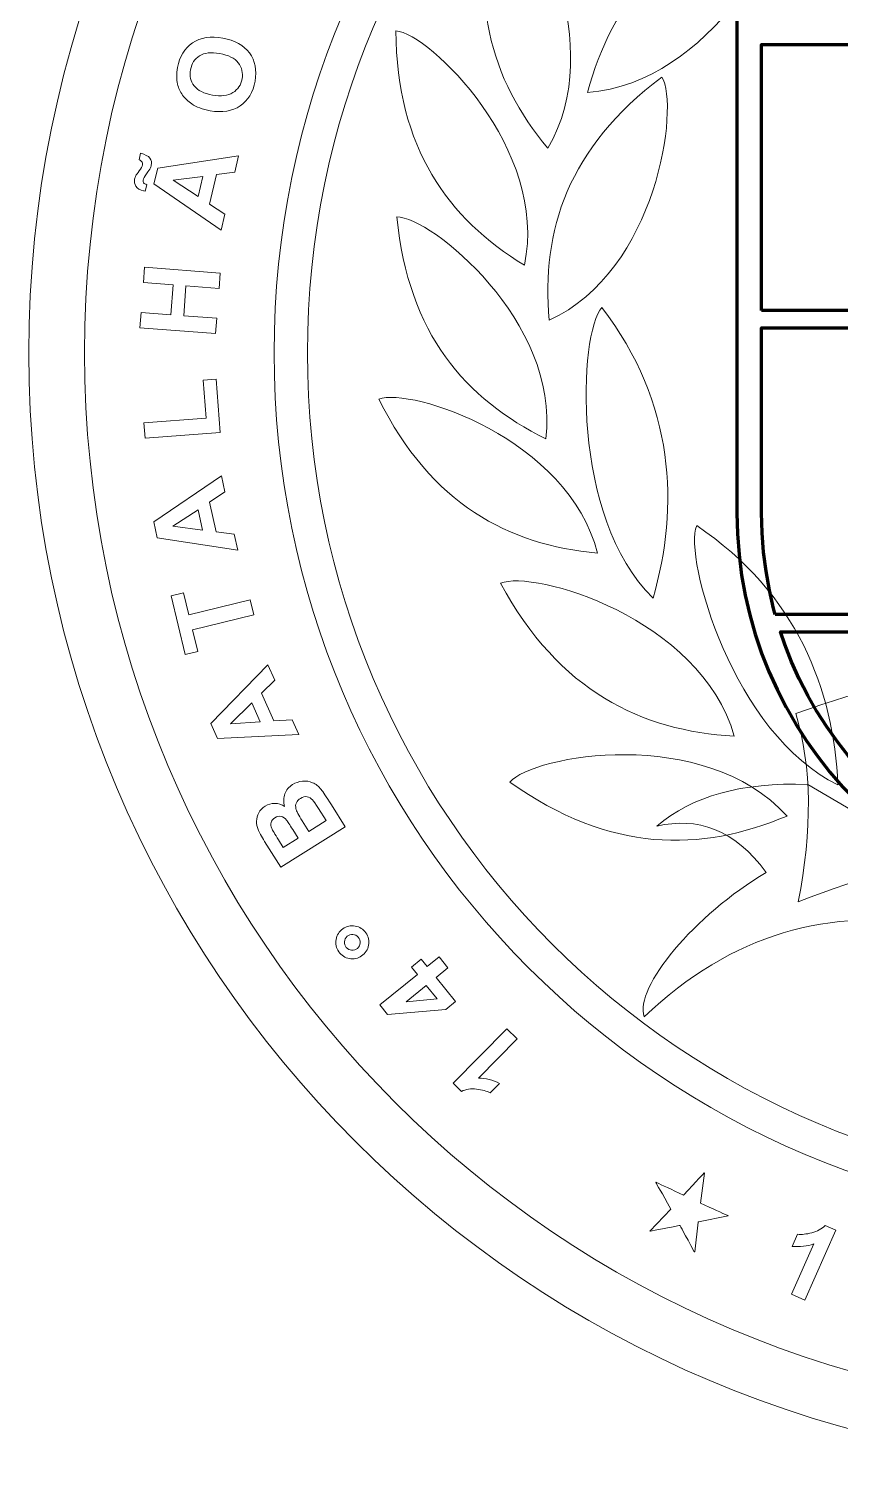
# Model space of a CAD drawing. Header units: millimetres. Extents: x -22.2 to 22.2, y -22.2 to 22.2.
# Drawn here: x -22.25 to -6.06, y -22.25 to 6.47 of the extents above; entities that cross this region are included whole.
import ezdxf

# ---------------------------------------------------------------- set-up
doc = ezdxf.new("R2010")
doc.units = ezdxf.units.MM
doc.header["$MEASUREMENT"] = 0
doc.layers.add('Camada 1', color=7, linetype='Continuous')

msp = doc.modelspace()

# ---------------------------------------------------------------- linework, layer by layer
at = {"layer": 'Camada 1', "lineweight": 9}
for points, knots in [([(0, 22.25), (12.2883, 22.25), (22.25, 12.2883), (22.25, 0), (22.25, 0), (22.25, -12.2883), (12.2883, -22.25), (0, -22.25), (0, -22.25), (-12.2883, -22.25), (-22.25, -12.2883), (-22.25, 0), (-22.25, 0), (-22.25, 12.2883), (-12.2883, 22.25), (0, 22.25)], [0, 0, 0, 0, 0.2, 0.2, 0.2, 0.2, 0.4, 0.4, 0.4, 0.4, 0.6, 0.6, 0.6, 0.6, 1, 1, 1, 1]), ([(0, 22.25), (12.2883, 22.25), (22.25, 12.2883), (22.25, 0), (22.25, 0), (22.25, -12.2883), (12.2883, -22.25), (0, -22.25), (0, -22.25), (-12.2883, -22.25), (-22.25, -12.2883), (-22.25, 0), (-22.25, 0), (-22.25, 12.2883), (-12.2883, 22.25), (0, 22.25)], [0, 0, 0, 0, 0.2, 0.2, 0.2, 0.2, 0.4, 0.4, 0.4, 0.4, 0.6, 0.6, 0.6, 0.6, 1, 1, 1, 1]), ([(0, 21.1375), (11.6739, 21.1375), (21.1375, 11.6739), (21.1375, 0), (21.1375, 0), (21.1375, -11.6739), (11.6739, -21.1375), (0, -21.1375), (0, -21.1375), (-11.6739, -21.1375), (-21.1375, -11.6739), (-21.1375, 0), (-21.1375, 0), (-21.1375, 11.6739), (-11.6739, 21.1375), (0, 21.1375)], [0, 0, 0, 0, 0.2, 0.2, 0.2, 0.2, 0.4, 0.4, 0.4, 0.4, 0.6, 0.6, 0.6, 0.6, 1, 1, 1, 1]), ([(0, 21.1375), (11.6739, 21.1375), (21.1375, 11.6739), (21.1375, 0), (21.1375, 0), (21.1375, -11.6739), (11.6739, -21.1375), (0, -21.1375), (0, -21.1375), (-11.6739, -21.1375), (-21.1375, -11.6739), (-21.1375, 0), (-21.1375, 0), (-21.1375, 11.6739), (-11.6739, 21.1375), (0, 21.1375)], [0, 0, 0, 0, 0.2, 0.2, 0.2, 0.2, 0.4, 0.4, 0.4, 0.4, 0.6, 0.6, 0.6, 0.6, 1, 1, 1, 1]), ([(0, 17.355), (9.5849, 17.355), (17.355, 9.5849), (17.355, 0), (17.355, 0), (17.355, -9.5849), (9.5849, -17.355), (0, -17.355), (0, -17.355), (-9.5849, -17.355), (-17.355, -9.5849), (-17.355, 0), (-17.355, 0), (-17.355, 9.5849), (-9.5849, 17.355), (0, 17.355)], [0, 0, 0, 0, 0.2, 0.2, 0.2, 0.2, 0.4, 0.4, 0.4, 0.4, 0.6, 0.6, 0.6, 0.6, 1, 1, 1, 1]), ([(0, 16.6875), (9.2162, 16.6875), (16.6875, 9.2162), (16.6875, 0), (16.6875, 0), (16.6875, -9.2162), (9.2162, -16.6875), (0, -16.6875), (0, -16.6875), (-9.2162, -16.6875), (-16.6875, -9.2162), (-16.6875, 0), (-16.6875, 0), (-16.6875, 9.2162), (-9.2162, 16.6875), (0, 16.6875)], [0, 0, 0, 0, 0.2, 0.2, 0.2, 0.2, 0.4, 0.4, 0.4, 0.4, 0.6, 0.6, 0.6, 0.6, 1, 1, 1, 1]), ([(-12.8081, 9.3395), (-13.5511, 7.115), (-13.0348, 5.4591), (-11.8933, 4.0853), (-11.8933, 4.0853), (-10.6849, 6.1144), (-12.1906, 9.0712), (-12.8081, 9.3395)], [0, 0, 0, 0, 0.3333333, 0.3333333, 0.3333333, 0.3333333, 1, 1, 1, 1]), ([(-7.1666, 9.1346), (-9.5112, 8.4314), (-10.6137, 6.9956), (-11.0997, 5.1957), (-11.0997, 5.1957), (-8.642, 5.3844), (-7.0243, 8.4465), (-7.1666, 9.1346)], [0, 0, 0, 0, 0.3333333, 0.3333333, 0.3333333, 0.3333333, 1, 1, 1, 1]), ([(-18.6283, 4.8326), (-18.7804, 4.8596), (-18.9041, 4.9053), (-18.9996, 4.9692), (-18.9996, 4.9692), (-19.0696, 5.0164), (-19.1297, 5.0752), (-19.1797, 5.1446), (-19.1797, 5.1446), (-19.2297, 5.2141), (-19.2631, 5.2863), (-19.2802, 5.3614), (-19.2802, 5.3614), (-19.3029, 5.4615), (-19.3036, 5.5723), (-19.282, 5.6939), (-19.282, 5.6939), (-19.2428, 5.9141), (-19.1431, 6.0776), (-18.983, 6.1856), (-18.983, 6.1856), (-18.8226, 6.2933), (-18.621, 6.3255), (-18.3775, 6.2821), (-18.3775, 6.2821), (-18.1361, 6.2392), (-17.9589, 6.1399), (-17.846, 5.9847), (-17.846, 5.9847), (-17.7328, 5.8295), (-17.6959, 5.642), (-17.7349, 5.4229), (-17.7349, 5.4229), (-17.7744, 5.2009), (-17.8736, 5.0362), (-18.0327, 4.9294), (-18.0327, 4.9294), (-18.1915, 4.8226), (-18.39, 4.7902), (-18.6283, 4.8326)], [0, 0, 0, 0, 0.0909091, 0.0909091, 0.0909091, 0.0909091, 0.1818182, 0.1818182, 0.1818182, 0.1818182, 0.2727273, 0.2727273, 0.2727273, 0.2727273, 0.3636364, 0.3636364, 0.3636364, 0.3636364, 0.4545455, 0.4545455, 0.4545455, 0.4545455, 0.5454545, 0.5454545, 0.5454545, 0.5454545, 0.6363636, 0.6363636, 0.6363636, 0.6363636, 0.7272727, 0.7272727, 0.7272727, 0.7272727, 0.8181818, 0.8181818, 0.8181818, 0.8181818, 1, 1, 1, 1]), ([(-14.9244, 6.4277), (-14.9082, 4.0825), (-13.8843, 2.6824), (-12.3599, 1.7516), (-12.3599, 1.7516), (-11.8725, 4.0624), (-14.2533, 6.3735), (-14.9244, 6.4277)], [0, 0, 0, 0, 0.3333333, 0.3333333, 0.3333333, 0.3333333, 1, 1, 1, 1]), ([(-18.5831, 5.1449), (-18.4139, 5.1148), (-18.2788, 5.1312), (-18.1774, 5.1937), (-18.1774, 5.1937), (-18.0763, 5.2564), (-18.0149, 5.348), (-17.9935, 5.4682), (-17.9935, 5.4682), (-17.972, 5.5887), (-17.9979, 5.695), (-18.0706, 5.7879), (-18.0706, 5.7879), (-18.1437, 5.8805), (-18.2667, 5.9421), (-18.4401, 5.9729), (-18.4401, 5.9729), (-18.6113, 6.0034), (-18.7457, 5.9886), (-18.8432, 5.9283), (-18.8432, 5.9283), (-18.9409, 5.8683), (-19.0007, 5.776), (-19.0229, 5.6514), (-19.0229, 5.6514), (-19.045, 5.527), (-19.0202, 5.419), (-18.9487, 5.3278), (-18.9487, 5.3278), (-18.8767, 5.2365), (-18.7551, 5.1755), (-18.5831, 5.1449)], [0, 0, 0, 0, 0.1111111, 0.1111111, 0.1111111, 0.1111111, 0.2222222, 0.2222222, 0.2222222, 0.2222222, 0.3333333, 0.3333333, 0.3333333, 0.3333333, 0.4444444, 0.4444444, 0.4444444, 0.4444444, 0.5555556, 0.5555556, 0.5555556, 0.5555556, 0.6666667, 0.6666667, 0.6666667, 0.6666667, 0.7777778, 0.7777778, 0.7777778, 0.7777778, 1, 1, 1, 1]), ([(-9.6166, 5.5043), (-11.5, 4.0966), (-12.0211, 2.4375), (-11.8659, 0.6535), (-11.8659, 0.6535), (-9.7109, 1.6343), (-9.2613, 4.9304), (-9.6166, 5.5043)], [0, 0, 0, 0, 0.3333333, 0.3333333, 0.3333333, 0.3333333, 1, 1, 1, 1]), ([(-19.8948, 3.3573), (-19.8948, 3.3573), (-19.9254, 3.2275), (-19.9254, 3.2275), (-19.9254, 3.2275), (-19.941, 3.2304), (-19.953, 3.233), (-19.9617, 3.235), (-19.9617, 3.235), (-20.0321, 3.2516), (-20.0823, 3.2815), (-20.1119, 3.3247), (-20.1119, 3.3247), (-20.1421, 3.3677), (-20.1505, 3.4164), (-20.1379, 3.47), (-20.1379, 3.47), (-20.1324, 3.4937), (-20.1248, 3.5147), (-20.1149, 3.5338), (-20.1149, 3.5338), (-20.105, 3.5528), (-20.0819, 3.5862), (-20.0457, 3.6339), (-20.0457, 3.6339), (-20.0094, 3.6818), (-19.9876, 3.7206), (-19.9804, 3.7511), (-19.9804, 3.7511), (-19.9754, 3.7724), (-19.9781, 3.7919), (-19.9881, 3.8094), (-19.9881, 3.8094), (-19.9983, 3.8275), (-20.0189, 3.8418), (-20.0498, 3.8534), (-20.0498, 3.8534), (-20.0498, 3.8534), (-20.0193, 3.9832), (-20.0193, 3.9832), (-20.0193, 3.9832), (-19.9277, 3.9609), (-19.8665, 3.9287), (-19.8347, 3.8864), (-19.8347, 3.8864), (-19.8031, 3.8439), (-19.7935, 3.7966), (-19.8058, 3.7444), (-19.8058, 3.7444), (-19.8112, 3.7215), (-19.8189, 3.6997), (-19.8289, 3.6789), (-19.8289, 3.6789), (-19.8367, 3.6644), (-19.8601, 3.6293), (-19.8989, 3.5735), (-19.8989, 3.5735), (-19.9379, 3.5175), (-19.9604, 3.4757), (-19.967, 3.4475), (-19.967, 3.4475), (-19.9721, 3.4259), (-19.9695, 3.4079), (-19.959, 3.3927), (-19.959, 3.3927), (-19.9489, 3.3772), (-19.9272, 3.3657), (-19.8948, 3.3573)], [0, 0, 0, 0, 0.0555556, 0.0555556, 0.0555556, 0.0555556, 0.1111111, 0.1111111, 0.1111111, 0.1111111, 0.1666667, 0.1666667, 0.1666667, 0.1666667, 0.2222222, 0.2222222, 0.2222222, 0.2222222, 0.2777778, 0.2777778, 0.2777778, 0.2777778, 0.3333333, 0.3333333, 0.3333333, 0.3333333, 0.3888889, 0.3888889, 0.3888889, 0.3888889, 0.4444444, 0.4444444, 0.4444444, 0.4444444, 0.5, 0.5, 0.5, 0.5, 0.5555556, 0.5555556, 0.5555556, 0.5555556, 0.6111111, 0.6111111, 0.6111111, 0.6111111, 0.6666667, 0.6666667, 0.6666667, 0.6666667, 0.7222222, 0.7222222, 0.7222222, 0.7222222, 0.7777778, 0.7777778, 0.7777778, 0.7777778, 0.8333333, 0.8333333, 0.8333333, 0.8333333, 0.8888889, 0.8888889, 0.8888889, 0.8888889, 1, 1, 1, 1]), ([(-18.0636, 3.9309), (-18.0636, 3.9309), (-18.1394, 3.6091), (-18.1394, 3.6091), (-18.1394, 3.6091), (-18.1394, 3.6091), (-18.5052, 3.5607), (-18.5052, 3.5607), (-18.5052, 3.5607), (-18.5052, 3.5607), (-18.6445, 2.9691), (-18.6445, 2.9691), (-18.6445, 2.9691), (-18.6445, 2.9691), (-18.3375, 2.7675), (-18.3375, 2.7675), (-18.3375, 2.7675), (-18.3375, 2.7675), (-18.4119, 2.4515), (-18.4119, 2.4515), (-18.4119, 2.4515), (-18.4119, 2.4515), (-19.7523, 3.3716), (-19.7523, 3.3716), (-19.7523, 3.3716), (-19.7523, 3.3716), (-19.678, 3.6872), (-19.678, 3.6872), (-19.678, 3.6872), (-19.678, 3.6872), (-18.0636, 3.9309), (-18.0636, 3.9309)], [0, 0, 0, 0, 0.1111111, 0.1111111, 0.1111111, 0.1111111, 0.2222222, 0.2222222, 0.2222222, 0.2222222, 0.3333333, 0.3333333, 0.3333333, 0.3333333, 0.4444444, 0.4444444, 0.4444444, 0.4444444, 0.5555556, 0.5555556, 0.5555556, 0.5555556, 0.6666667, 0.6666667, 0.6666667, 0.6666667, 0.7777778, 0.7777778, 0.7777778, 0.7777778, 1, 1, 1, 1]), ([(-18.7773, 3.5226), (-18.7773, 3.5226), (-19.3716, 3.4462), (-19.3716, 3.4462), (-19.3716, 3.4462), (-19.3716, 3.4462), (-18.8724, 3.1184), (-18.8724, 3.1184), (-18.8724, 3.1184), (-18.8724, 3.1184), (-18.7773, 3.5226), (-18.7773, 3.5226)], [0, 0, 0, 0, 0.25, 0.25, 0.25, 0.25, 0.5, 0.5, 0.5, 0.5, 1, 1, 1, 1]), ([(-14.9047, 2.7135), (-14.6779, 0.3792), (-13.5324, -0.9232), (-11.9305, -1.7134), (-11.9305, -1.7134), (-11.6526, 0.6319), (-14.2314, 2.7198), (-14.9047, 2.7135)], [0, 0, 0, 0, 0.3333333, 0.3333333, 0.3333333, 0.3333333, 1, 1, 1, 1]), ([(-18.5221, 0.3855), (-18.5221, 0.3855), (-20.0332, 0.5016), (-20.0332, 0.5016), (-20.0332, 0.5016), (-20.0332, 0.5016), (-20.0097, 0.8076), (-20.0097, 0.8076), (-20.0097, 0.8076), (-20.0097, 0.8076), (-19.4145, 0.7619), (-19.4145, 0.7619), (-19.4145, 0.7619), (-19.4145, 0.7619), (-19.3687, 1.357), (-19.3687, 1.357), (-19.3687, 1.357), (-19.3687, 1.357), (-19.964, 1.4028), (-19.964, 1.4028), (-19.964, 1.4028), (-19.964, 1.4028), (-19.9405, 1.7089), (-19.9405, 1.7089), (-19.9405, 1.7089), (-19.9405, 1.7089), (-18.4293, 1.5928), (-18.4293, 1.5928), (-18.4293, 1.5928), (-18.4293, 1.5928), (-18.4528, 1.2867), (-18.4528, 1.2867), (-18.4528, 1.2867), (-18.4528, 1.2867), (-19.1134, 1.3374), (-19.1134, 1.3374), (-19.1134, 1.3374), (-19.1134, 1.3374), (-19.1591, 0.7423), (-19.1591, 0.7423), (-19.1591, 0.7423), (-19.1591, 0.7423), (-18.4986, 0.6915), (-18.4986, 0.6915), (-18.4986, 0.6915), (-18.4986, 0.6915), (-18.5221, 0.3855), (-18.5221, 0.3855)], [0, 0, 0, 0, 0.0769231, 0.0769231, 0.0769231, 0.0769231, 0.1538462, 0.1538462, 0.1538462, 0.1538462, 0.2307692, 0.2307692, 0.2307692, 0.2307692, 0.3076923, 0.3076923, 0.3076923, 0.3076923, 0.3846154, 0.3846154, 0.3846154, 0.3846154, 0.4615385, 0.4615385, 0.4615385, 0.4615385, 0.5384615, 0.5384615, 0.5384615, 0.5384615, 0.6153846, 0.6153846, 0.6153846, 0.6153846, 0.6923077, 0.6923077, 0.6923077, 0.6923077, 0.7692308, 0.7692308, 0.7692308, 0.7692308, 0.8461538, 0.8461538, 0.8461538, 0.8461538, 1, 1, 1, 1]), ([(-10.8155, 0.9097), (-9.3523, -1.0038), (-9.2659, -3.07), (-9.7932, -4.8905), (-9.7932, -4.8905), (-11.4479, -3.2797), (-11.2712, 0.3967), (-10.8155, 0.9097)], [0, 0, 0, 0, 0.3333333, 0.3333333, 0.3333333, 0.3333333, 1, 1, 1, 1]), ([(-18.43, -1.5843), (-18.43, -1.5843), (-19.9285, -1.6994), (-19.9285, -1.6994), (-19.9285, -1.6994), (-19.9285, -1.6994), (-19.952, -1.3934), (-19.952, -1.3934), (-19.952, -1.3934), (-19.952, -1.3934), (-18.7088, -1.2979), (-18.7088, -1.2979), (-18.7088, -1.2979), (-18.7088, -1.2979), (-18.767, -0.5402), (-18.767, -0.5402), (-18.767, -0.5402), (-18.767, -0.5402), (-18.5117, -0.5206), (-18.5117, -0.5206), (-18.5117, -0.5206), (-18.5117, -0.5206), (-18.43, -1.5843), (-18.43, -1.5843)], [0, 0, 0, 0, 0.1428571, 0.1428571, 0.1428571, 0.1428571, 0.2857143, 0.2857143, 0.2857143, 0.2857143, 0.4285714, 0.4285714, 0.4285714, 0.4285714, 0.5714286, 0.5714286, 0.5714286, 0.5714286, 0.7142857, 0.7142857, 0.7142857, 0.7142857, 1, 1, 1, 1]), ([(-15.2627, -0.9233), (-14.2164, -3.0223), (-12.681, -3.8291), (-10.9025, -3.9944), (-10.9025, -3.9944), (-11.4813, -1.7048), (-14.6362, -0.6768), (-15.2627, -0.9233)], [0, 0, 0, 0, 0.3333333, 0.3333333, 0.3333333, 0.3333333, 1, 1, 1, 1]), ([(-18.4068, -2.4502), (-18.4068, -2.4502), (-18.3356, -2.7731), (-18.3356, -2.7731), (-18.3356, -2.7731), (-18.3356, -2.7731), (-18.6442, -2.9753), (-18.6442, -2.9753), (-18.6442, -2.9753), (-18.6442, -2.9753), (-18.5132, -3.5688), (-18.5132, -3.5688), (-18.5132, -3.5688), (-18.5132, -3.5688), (-18.1492, -3.6173), (-18.1492, -3.6173), (-18.1492, -3.6173), (-18.1492, -3.6173), (-18.0792, -3.9343), (-18.0792, -3.9343), (-18.0792, -3.9343), (-18.0792, -3.9343), (-19.686, -3.6865), (-19.686, -3.6865), (-19.686, -3.6865), (-19.686, -3.6865), (-19.7559, -3.3698), (-19.7559, -3.3698), (-19.7559, -3.3698), (-19.7559, -3.3698), (-18.4068, -2.4502), (-18.4068, -2.4502)], [0, 0, 0, 0, 0.1111111, 0.1111111, 0.1111111, 0.1111111, 0.2222222, 0.2222222, 0.2222222, 0.2222222, 0.3333333, 0.3333333, 0.3333333, 0.3333333, 0.4444444, 0.4444444, 0.4444444, 0.4444444, 0.5555556, 0.5555556, 0.5555556, 0.5555556, 0.6666667, 0.6666667, 0.6666667, 0.6666667, 0.7777778, 0.7777778, 0.7777778, 0.7777778, 1, 1, 1, 1]), ([(-18.8729, -3.1275), (-18.8729, -3.1275), (-19.3753, -3.4541), (-19.3753, -3.4541), (-19.3753, -3.4541), (-19.3753, -3.4541), (-18.7834, -3.5331), (-18.7834, -3.5331), (-18.7834, -3.5331), (-18.7834, -3.5331), (-18.8729, -3.1275), (-18.8729, -3.1275)], [0, 0, 0, 0, 0.25, 0.25, 0.25, 0.25, 0.5, 0.5, 0.5, 0.5, 1, 1, 1, 1]), ([(-8.9212, -3.4453), (-6.9244, -4.7926), (-6.1839, -6.7234), (-6.1033, -8.6171), (-6.1033, -8.6171), (-8.1852, -7.6177), (-9.1896, -4.0768), (-8.9212, -3.4453)], [0, 0, 0, 0, 0.3333333, 0.3333333, 0.3333333, 0.3333333, 1, 1, 1, 1]), ([(-12.8353, -4.5954), (-11.6671, -6.7496), (-10.0347, -7.5369), (-8.1714, -7.6455), (-8.1714, -7.6455), (-8.8584, -5.2753), (-12.1899, -4.3153), (-12.8353, -4.5954)], [0, 0, 0, 0, 0.3333333, 0.3333333, 0.3333333, 0.3333333, 1, 1, 1, 1]), ([(-17.7599, -5.2259), (-17.7599, -5.2259), (-18.9843, -5.5206), (-18.9843, -5.5206), (-18.9843, -5.5206), (-18.9843, -5.5206), (-18.8793, -5.9569), (-18.8793, -5.9569), (-18.8793, -5.9569), (-18.8793, -5.9569), (-19.1284, -6.0168), (-19.1284, -6.0168), (-19.1284, -6.0168), (-19.1284, -6.0168), (-19.4098, -4.8479), (-19.4098, -4.8479), (-19.4098, -4.8479), (-19.4098, -4.8479), (-19.1607, -4.7879), (-19.1607, -4.7879), (-19.1607, -4.7879), (-19.1607, -4.7879), (-19.0561, -5.2222), (-19.0561, -5.2222), (-19.0561, -5.2222), (-19.0561, -5.2222), (-17.8317, -4.9276), (-17.8317, -4.9276), (-17.8317, -4.9276), (-17.8317, -4.9276), (-17.7599, -5.2259), (-17.7599, -5.2259)], [0, 0, 0, 0, 0.1111111, 0.1111111, 0.1111111, 0.1111111, 0.2222222, 0.2222222, 0.2222222, 0.2222222, 0.3333333, 0.3333333, 0.3333333, 0.3333333, 0.4444444, 0.4444444, 0.4444444, 0.4444444, 0.5555556, 0.5555556, 0.5555556, 0.5555556, 0.6666667, 0.6666667, 0.6666667, 0.6666667, 0.7777778, 0.7777778, 0.7777778, 0.7777778, 1, 1, 1, 1]), ([(-6.9449, -7.1911), (-1.5646, -5.3338), (3.0804, -5.237), (8.2255, -7.084), (8.2255, -7.084), (8.0074, -7.6208), (8.1152, -8.6197), (8.5857, -10.3248), (8.5857, -10.3248), (3.3351, -8.8825), (-1.8213, -8.9823), (-6.8953, -10.9504), (-6.8953, -10.9504), (-6.615, -9.5236), (-6.6226, -8.2651), (-6.9449, -7.1911)], [0, 0, 0, 0, 0.2, 0.2, 0.2, 0.2, 0.4, 0.4, 0.4, 0.4, 0.6, 0.6, 0.6, 0.6, 1, 1, 1, 1]), ([(-17.4767, -6.2243), (-17.4767, -6.2243), (-17.343, -6.5266), (-17.343, -6.5266), (-17.343, -6.5266), (-17.343, -6.5266), (-17.6055, -6.7859), (-17.6055, -6.7859), (-17.6055, -6.7859), (-17.6055, -6.7859), (-17.3597, -7.3418), (-17.3597, -7.3418), (-17.3597, -7.3418), (-17.3597, -7.3418), (-16.9932, -7.3173), (-16.9932, -7.3173), (-16.9932, -7.3173), (-16.9932, -7.3173), (-16.8619, -7.6142), (-16.8619, -7.6142), (-16.8619, -7.6142), (-16.8619, -7.6142), (-18.486, -7.6892), (-18.486, -7.6892), (-18.486, -7.6892), (-18.486, -7.6892), (-18.6172, -7.3926), (-18.6172, -7.3926), (-18.6172, -7.3926), (-18.6172, -7.3926), (-17.4767, -6.2243), (-17.4767, -6.2243)], [0, 0, 0, 0, 0.1111111, 0.1111111, 0.1111111, 0.1111111, 0.2222222, 0.2222222, 0.2222222, 0.2222222, 0.3333333, 0.3333333, 0.3333333, 0.3333333, 0.4444444, 0.4444444, 0.4444444, 0.4444444, 0.5555556, 0.5555556, 0.5555556, 0.5555556, 0.6666667, 0.6666667, 0.6666667, 0.6666667, 0.7777778, 0.7777778, 0.7777778, 0.7777778, 1, 1, 1, 1]), ([(-17.7995, -6.9804), (-17.7995, -6.9804), (-18.2274, -7.4), (-18.2274, -7.4), (-18.2274, -7.4), (-18.2274, -7.4), (-17.6315, -7.3602), (-17.6315, -7.3602), (-17.6315, -7.3602), (-17.6315, -7.3602), (-17.7995, -6.9804), (-17.7995, -6.9804)], [0, 0, 0, 0, 0.25, 0.25, 0.25, 0.25, 0.5, 0.5, 0.5, 0.5, 1, 1, 1, 1]), ([(-12.6507, -8.5619), (-10.6512, -9.9787), (-8.8389, -9.964), (-7.1193, -9.2385), (-7.1193, -9.2385), (-8.7824, -7.4155), (-12.1954, -8.0256), (-12.6507, -8.5619)], [0, 0, 0, 0, 0.3333333, 0.3333333, 0.3333333, 0.3333333, 1, 1, 1, 1]), ([(-17.2237, -10.2577), (-17.2237, -10.2577), (-17.5448, -9.7436), (-17.5448, -9.7436), (-17.5448, -9.7436), (-17.6085, -9.6416), (-17.6516, -9.5632), (-17.6744, -9.508), (-17.6744, -9.508), (-17.6971, -9.4524), (-17.7073, -9.3968), (-17.7054, -9.3406), (-17.7054, -9.3406), (-17.7031, -9.2843), (-17.6881, -9.2292), (-17.66, -9.175), (-17.66, -9.175), (-17.6318, -9.1208), (-17.5898, -9.0762), (-17.5344, -9.0416), (-17.5344, -9.0416), (-17.4746, -9.0042), (-17.4091, -8.9859), (-17.339, -8.987), (-17.339, -8.987), (-17.2685, -8.9879), (-17.2036, -9.0085), (-17.144, -9.0481), (-17.144, -9.0481), (-17.1697, -8.9556), (-17.1681, -8.8715), (-17.1395, -8.7949), (-17.1395, -8.7949), (-17.1106, -8.7187), (-17.059, -8.6574), (-16.9845, -8.6108), (-16.9845, -8.6108), (-16.9259, -8.5742), (-16.8607, -8.5521), (-16.7883, -8.5447), (-16.7883, -8.5447), (-16.716, -8.5374), (-16.6485, -8.5469), (-16.5857, -8.5734), (-16.5857, -8.5734), (-16.5235, -8.5998), (-16.4668, -8.6452), (-16.4159, -8.7093), (-16.4159, -8.7093), (-16.3845, -8.7496), (-16.3162, -8.8522), (-16.2117, -9.017), (-16.2117, -9.017), (-16.2117, -9.017), (-15.9383, -9.4547), (-15.9383, -9.4547), (-15.9383, -9.4547), (-15.9383, -9.4547), (-17.2237, -10.2577), (-17.2237, -10.2577)], [0, 0, 0, 0, 0.0625, 0.0625, 0.0625, 0.0625, 0.125, 0.125, 0.125, 0.125, 0.1875, 0.1875, 0.1875, 0.1875, 0.25, 0.25, 0.25, 0.25, 0.3125, 0.3125, 0.3125, 0.3125, 0.375, 0.375, 0.375, 0.375, 0.4375, 0.4375, 0.4375, 0.4375, 0.5, 0.5, 0.5, 0.5, 0.5625, 0.5625, 0.5625, 0.5625, 0.625, 0.625, 0.625, 0.625, 0.6875, 0.6875, 0.6875, 0.6875, 0.75, 0.75, 0.75, 0.75, 0.8125, 0.8125, 0.8125, 0.8125, 0.875, 0.875, 0.875, 0.875, 1, 1, 1, 1]), ([(-4.1964, -10.08), (-4.1964, -10.08), (-4.089, -11.4184), (-4.089, -11.4184), (-4.089, -11.4184), (-6.2782, -11.0504), (-8.2223, -11.5824), (-9.9706, -13.243), (-9.9706, -13.243), (-10.1693, -12.6639), (-8.9706, -11.2112), (-7.5342, -10.3656), (-7.5342, -10.3656), (-8.1748, -9.4879), (-8.9145, -9.2588), (-9.717, -9.4396), (-9.717, -9.4396), (-9.002, -8.8336), (-8.0376, -8.5658), (-6.7052, -8.6066), (-6.7052, -8.6066), (-6.7052, -8.6066), (-4.1964, -10.08), (-4.1964, -10.08)], [0, 0, 0, 0, 0.1428571, 0.1428571, 0.1428571, 0.1428571, 0.2857143, 0.2857143, 0.2857143, 0.2857143, 0.4285714, 0.4285714, 0.4285714, 0.4285714, 0.5714286, 0.5714286, 0.5714286, 0.5714286, 0.7142857, 0.7142857, 0.7142857, 0.7142857, 1, 1, 1, 1]), ([(-16.6627, -9.5454), (-16.6627, -9.5454), (-16.3181, -9.3301), (-16.3181, -9.3301), (-16.3181, -9.3301), (-16.3181, -9.3301), (-16.4684, -9.0895), (-16.4684, -9.0895), (-16.4684, -9.0895), (-16.5266, -8.9962), (-16.5666, -8.9382), (-16.5874, -8.9163), (-16.5874, -8.9163), (-16.6187, -8.8822), (-16.6553, -8.8615), (-16.6977, -8.8542), (-16.6977, -8.8542), (-16.7404, -8.8472), (-16.7842, -8.8575), (-16.83, -8.8861), (-16.83, -8.8861), (-16.869, -8.9104), (-16.8957, -8.9401), (-16.9109, -8.9758), (-16.9109, -8.9758), (-16.9262, -9.0111), (-16.929, -9.0507), (-16.9192, -9.0937), (-16.9192, -9.0937), (-16.9094, -9.1366), (-16.8676, -9.2174), (-16.7938, -9.3356), (-16.7938, -9.3356), (-16.7938, -9.3356), (-16.6627, -9.5454), (-16.6627, -9.5454)], [0, 0, 0, 0, 0.1, 0.1, 0.1, 0.1, 0.2, 0.2, 0.2, 0.2, 0.3, 0.3, 0.3, 0.3, 0.4, 0.4, 0.4, 0.4, 0.5, 0.5, 0.5, 0.5, 0.6, 0.6, 0.6, 0.6, 0.7, 0.7, 0.7, 0.7, 0.8, 0.8, 0.8, 0.8, 1, 1, 1, 1]), ([(-17.1726, -9.8639), (-17.1726, -9.8639), (-16.8764, -9.6788), (-16.8764, -9.6788), (-16.8764, -9.6788), (-16.8764, -9.6788), (-16.9825, -9.5089), (-16.9825, -9.5089), (-16.9825, -9.5089), (-17.0455, -9.408), (-17.0863, -9.3462), (-17.1046, -9.3235), (-17.1046, -9.3235), (-17.1374, -9.2824), (-17.1745, -9.2569), (-17.2158, -9.2474), (-17.2158, -9.2474), (-17.2572, -9.2378), (-17.2982, -9.246), (-17.3395, -9.2718), (-17.3395, -9.2718), (-17.3793, -9.2966), (-17.4044, -9.3278), (-17.4156, -9.3651), (-17.4156, -9.3651), (-17.4267, -9.4024), (-17.4214, -9.4444), (-17.3995, -9.4906), (-17.3995, -9.4906), (-17.3864, -9.5183), (-17.3418, -9.5931), (-17.2657, -9.7149), (-17.2657, -9.7149), (-17.2657, -9.7149), (-17.1726, -9.8639), (-17.1726, -9.8639)], [0, 0, 0, 0, 0.1, 0.1, 0.1, 0.1, 0.2, 0.2, 0.2, 0.2, 0.3, 0.3, 0.3, 0.3, 0.4, 0.4, 0.4, 0.4, 0.5, 0.5, 0.5, 0.5, 0.6, 0.6, 0.6, 0.6, 0.7, 0.7, 0.7, 0.7, 0.8, 0.8, 0.8, 0.8, 1, 1, 1, 1]), ([(-15.581, -12.009), (-15.6506, -12.0682), (-15.7308, -12.0943), (-15.8209, -12.0868), (-15.8209, -12.0868), (-15.9115, -12.0791), (-15.9862, -12.0408), (-16.045, -11.9718), (-16.045, -11.9718), (-16.1037, -11.9027), (-16.1296, -11.8228), (-16.1226, -11.732), (-16.1226, -11.732), (-16.115, -11.6413), (-16.0767, -11.5665), (-16.0077, -11.5077), (-16.0077, -11.5077), (-15.9387, -11.449), (-15.8587, -11.4231), (-15.768, -11.4301), (-15.768, -11.4301), (-15.6772, -11.4377), (-15.6025, -11.476), (-15.5437, -11.5451), (-15.5437, -11.5451), (-15.485, -11.614), (-15.4591, -11.6939), (-15.4661, -11.7847), (-15.4661, -11.7847), (-15.4736, -11.8754), (-15.512, -11.9503), (-15.581, -12.009)], [0, 0, 0, 0, 0.1111111, 0.1111111, 0.1111111, 0.1111111, 0.2222222, 0.2222222, 0.2222222, 0.2222222, 0.3333333, 0.3333333, 0.3333333, 0.3333333, 0.4444444, 0.4444444, 0.4444444, 0.4444444, 0.5555556, 0.5555556, 0.5555556, 0.5555556, 0.6666667, 0.6666667, 0.6666667, 0.6666667, 0.7777778, 0.7777778, 0.7777778, 0.7777778, 1, 1, 1, 1]), ([(-15.6921, -11.8784), (-15.6591, -11.8503), (-15.641, -11.8145), (-15.6372, -11.7709), (-15.6372, -11.7709), (-15.634, -11.7275), (-15.6461, -11.6891), (-15.6742, -11.6562), (-15.6742, -11.6562), (-15.7023, -11.6231), (-15.7383, -11.605), (-15.7817, -11.6012), (-15.7817, -11.6012), (-15.8252, -11.598), (-15.8635, -11.6102), (-15.8965, -11.6383), (-15.8965, -11.6383), (-15.9296, -11.6664), (-15.9478, -11.7023), (-15.9515, -11.7458), (-15.9515, -11.7458), (-15.9547, -11.7893), (-15.9425, -11.8276), (-15.9144, -11.8606), (-15.9144, -11.8606), (-15.8863, -11.8936), (-15.8504, -11.9118), (-15.807, -11.9155), (-15.807, -11.9155), (-15.7635, -11.9188), (-15.7252, -11.9065), (-15.6921, -11.8784)], [0, 0, 0, 0, 0.1111111, 0.1111111, 0.1111111, 0.1111111, 0.2222222, 0.2222222, 0.2222222, 0.2222222, 0.3333333, 0.3333333, 0.3333333, 0.3333333, 0.4444444, 0.4444444, 0.4444444, 0.4444444, 0.5555556, 0.5555556, 0.5555556, 0.5555556, 0.6666667, 0.6666667, 0.6666667, 0.6666667, 0.7777778, 0.7777778, 0.7777778, 0.7777778, 1, 1, 1, 1]), ([(-13.8851, -12.2651), (-13.8851, -12.2651), (-14.1217, -12.4573), (-14.1217, -12.4573), (-14.1217, -12.4573), (-14.1217, -12.4573), (-13.732, -12.9371), (-13.732, -12.9371), (-13.732, -12.9371), (-13.732, -12.9371), (-13.9284, -13.0966), (-13.9284, -13.0966), (-13.9284, -13.0966), (-13.9284, -13.0966), (-15.09, -13.1956), (-15.09, -13.1956), (-15.09, -13.1956), (-15.09, -13.1956), (-15.2439, -13.0061), (-15.2439, -13.0061), (-15.2439, -13.0061), (-15.2439, -13.0061), (-14.4964, -12.3989), (-14.4964, -12.3989), (-14.4964, -12.3989), (-14.4964, -12.3989), (-14.6151, -12.2527), (-14.6151, -12.2527), (-14.6151, -12.2527), (-14.6151, -12.2527), (-14.418, -12.0925), (-14.418, -12.0925), (-14.418, -12.0925), (-14.418, -12.0925), (-14.2992, -12.2388), (-14.2992, -12.2388), (-14.2992, -12.2388), (-14.2992, -12.2388), (-14.0626, -12.0466), (-14.0626, -12.0466), (-14.0626, -12.0466), (-14.0626, -12.0466), (-13.8851, -12.2651), (-13.8851, -12.2651)], [0, 0, 0, 0, 0.0833333, 0.0833333, 0.0833333, 0.0833333, 0.1666667, 0.1666667, 0.1666667, 0.1666667, 0.25, 0.25, 0.25, 0.25, 0.3333333, 0.3333333, 0.3333333, 0.3333333, 0.4166667, 0.4166667, 0.4166667, 0.4166667, 0.5, 0.5, 0.5, 0.5, 0.5833333, 0.5833333, 0.5833333, 0.5833333, 0.6666667, 0.6666667, 0.6666667, 0.6666667, 0.75, 0.75, 0.75, 0.75, 0.8333333, 0.8333333, 0.8333333, 0.8333333, 1, 1, 1, 1]), ([(-14.3189, -12.6174), (-14.3189, -12.6174), (-14.7206, -12.9437), (-14.7206, -12.9437), (-14.7206, -12.9437), (-14.7206, -12.9437), (-14.1005, -12.8863), (-14.1005, -12.8863), (-14.1005, -12.8863), (-14.1005, -12.8863), (-14.3189, -12.6174), (-14.3189, -12.6174)], [0, 0, 0, 0, 0.25, 0.25, 0.25, 0.25, 0.5, 0.5, 0.5, 0.5, 1, 1, 1, 1]), ([(-12.7099, -13.4826), (-12.7099, -13.4826), (-12.5039, -13.6866), (-12.5039, -13.6866), (-12.5039, -13.6866), (-12.5039, -13.6866), (-13.2759, -14.4663), (-13.2759, -14.4663), (-13.2759, -14.4663), (-13.1306, -14.4701), (-12.99, -14.5055), (-12.8542, -14.5729), (-12.8542, -14.5729), (-12.8542, -14.5729), (-13.0404, -14.761), (-13.0404, -14.761), (-13.0404, -14.761), (-13.1117, -14.7251), (-13.2031, -14.7006), (-13.3149, -14.6877), (-13.3149, -14.6877), (-13.4267, -14.6743), (-13.5266, -14.689), (-13.615, -14.7311), (-13.615, -14.7311), (-13.615, -14.7311), (-13.7822, -14.5655), (-13.7822, -14.5655), (-13.7822, -14.5655), (-13.7822, -14.5655), (-12.7099, -13.4826), (-12.7099, -13.4826)], [0, 0, 0, 0, 0.1111111, 0.1111111, 0.1111111, 0.1111111, 0.2222222, 0.2222222, 0.2222222, 0.2222222, 0.3333333, 0.3333333, 0.3333333, 0.3333333, 0.4444444, 0.4444444, 0.4444444, 0.4444444, 0.5555556, 0.5555556, 0.5555556, 0.5555556, 0.6666667, 0.6666667, 0.6666667, 0.6666667, 0.7777778, 0.7777778, 0.7777778, 0.7777778, 1, 1, 1, 1]), ([(-8.7756, -16.3568), (-8.7756, -16.3568), (-8.7679, -16.3604), (-8.7679, -16.3604), (-8.7679, -16.3604), (-8.7679, -16.3604), (-8.8472, -16.9616), (-8.8472, -16.9616), (-8.8472, -16.9616), (-8.5977, -17.0745), (-8.4161, -17.1577), (-8.3016, -17.2109), (-8.3016, -17.2109), (-8.3016, -17.2109), (-8.2943, -17.2144), (-8.2943, -17.2144), (-8.2943, -17.2144), (-8.2943, -17.2144), (-8.2959, -17.2179), (-8.2959, -17.2179), (-8.2959, -17.2179), (-8.2959, -17.2179), (-8.8882, -17.3347), (-8.8882, -17.3347), (-8.8882, -17.3347), (-8.8882, -17.3347), (-8.89, -17.3385), (-8.89, -17.3385), (-8.89, -17.3385), (-8.89, -17.3385), (-8.9616, -17.9344), (-8.9616, -17.9344), (-8.9616, -17.9344), (-8.9616, -17.9344), (-8.9693, -17.9308), (-8.9693, -17.9308), (-8.9693, -17.9308), (-9.1604, -17.5837), (-9.2553, -17.4088), (-9.2541, -17.4062), (-9.2541, -17.4062), (-9.282, -17.41), (-9.4794, -17.4489), (-9.8464, -17.523), (-9.8464, -17.523), (-9.8464, -17.523), (-9.8541, -17.5194), (-9.8541, -17.5194), (-9.8541, -17.5194), (-9.8541, -17.5194), (-9.4391, -17.0786), (-9.4391, -17.0786), (-9.4391, -17.0786), (-9.6193, -16.7564), (-9.7186, -16.581), (-9.7372, -16.5525), (-9.7372, -16.5525), (-9.7372, -16.5525), (-9.7338, -16.5452), (-9.7338, -16.5452), (-9.7338, -16.5452), (-9.7338, -16.5452), (-9.7265, -16.5486), (-9.7265, -16.5486), (-9.7265, -16.5486), (-9.6119, -16.6018), (-9.4313, -16.687), (-9.1843, -16.8049), (-9.1843, -16.8049), (-8.914, -16.5104), (-8.7776, -16.361), (-8.7756, -16.3568)], [0, 0, 0, 0, 0.0526316, 0.0526316, 0.0526316, 0.0526316, 0.1052632, 0.1052632, 0.1052632, 0.1052632, 0.1578947, 0.1578947, 0.1578947, 0.1578947, 0.2105263, 0.2105263, 0.2105263, 0.2105263, 0.2631579, 0.2631579, 0.2631579, 0.2631579, 0.3157895, 0.3157895, 0.3157895, 0.3157895, 0.3684211, 0.3684211, 0.3684211, 0.3684211, 0.4210526, 0.4210526, 0.4210526, 0.4210526, 0.4736842, 0.4736842, 0.4736842, 0.4736842, 0.5263158, 0.5263158, 0.5263158, 0.5263158, 0.5789474, 0.5789474, 0.5789474, 0.5789474, 0.6315789, 0.6315789, 0.6315789, 0.6315789, 0.6842105, 0.6842105, 0.6842105, 0.6842105, 0.7368421, 0.7368421, 0.7368421, 0.7368421, 0.7894737, 0.7894737, 0.7894737, 0.7894737, 0.8421053, 0.8421053, 0.8421053, 0.8421053, 0.8947368, 0.8947368, 0.8947368, 0.8947368, 1, 1, 1, 1]), ([(-6.7623, -18.8951), (-6.7623, -18.8951), (-7.0274, -18.7776), (-7.0274, -18.7776), (-7.0274, -18.7776), (-7.0274, -18.7776), (-6.5828, -17.7745), (-6.5828, -17.7745), (-6.5828, -17.7745), (-6.7199, -17.8226), (-6.8639, -17.8395), (-7.0148, -17.8246), (-7.0148, -17.8246), (-7.0148, -17.8246), (-6.9076, -17.5827), (-6.9076, -17.5827), (-6.9076, -17.5827), (-6.8282, -17.5909), (-6.7341, -17.5813), (-6.625, -17.5537), (-6.625, -17.5537), (-6.5157, -17.5264), (-6.4275, -17.4773), (-6.3598, -17.4065), (-6.3598, -17.4065), (-6.3598, -17.4065), (-6.1447, -17.5019), (-6.1447, -17.5019), (-6.1447, -17.5019), (-6.1447, -17.5019), (-6.7623, -18.8951), (-6.7623, -18.8951)], [0, 0, 0, 0, 0.1111111, 0.1111111, 0.1111111, 0.1111111, 0.2222222, 0.2222222, 0.2222222, 0.2222222, 0.3333333, 0.3333333, 0.3333333, 0.3333333, 0.4444444, 0.4444444, 0.4444444, 0.4444444, 0.5555556, 0.5555556, 0.5555556, 0.5555556, 0.6666667, 0.6666667, 0.6666667, 0.6666667, 0.7777778, 0.7777778, 0.7777778, 0.7777778, 1, 1, 1, 1])]:
    msp.add_open_spline(points, degree=3, knots=knots, dxfattribs=at)
at = {"layer": 'Camada 1', "lineweight": 70}
for points, knots in [([(-8.119, 7.8928), (-8.119, 7.8928), (-8.119, 11.3174), (-8.119, 11.3174), (-8.119, 11.3174), (-8.119, 11.3174), (8.119, 11.3174), (8.119, 11.3174), (8.119, 11.3174), (8.119, 11.3174), (8.119, 6.4055), (8.119, 6.4055), (8.119, 6.4055), (8.119, 6.4055), (8.119, -3.1809), (8.119, -3.1809), (8.119, -3.1809), (8.119, -3.1934), (8.119, -3.1934), (8.119, -3.1934), (8.119, -3.1934), (8.119, -7.6804), (4.4689, -11.3174), (-0.0062, -11.3174), (-0.0062, -11.3174), (-4.4814, -11.3174), (-8.119, -7.6804), (-8.119, -3.1934), (-8.119, -3.1934), (-8.119, -3.1934), (-8.119, -3.1809), (-8.119, -3.1809), (-8.119, -3.1809), (-8.119, -3.1809), (-8.119, 7.8928), (-8.119, 7.8928)], [0, 0, 0, 0, 0.1, 0.1, 0.1, 0.1, 0.2, 0.2, 0.2, 0.2, 0.3, 0.3, 0.3, 0.3, 0.4, 0.4, 0.4, 0.4, 0.5, 0.5, 0.5, 0.5, 0.6, 0.6, 0.6, 0.6, 0.7, 0.7, 0.7, 0.7, 0.8, 0.8, 0.8, 0.8, 1, 1, 1, 1]), ([(-7.627, 0.8448), (-7.627, 0.8448), (7.627, 0.8448), (7.627, 0.8448), (7.627, 0.8448), (7.627, 0.8448), (7.627, 6.1568), (7.627, 6.1568), (7.627, 6.1568), (7.627, 6.1568), (-7.627, 6.1568), (-7.627, 6.1568), (-7.627, 6.1568), (-7.627, 6.1568), (-7.627, 0.8448), (-7.627, 0.8448)], [0, 0, 0, 0, 0.2, 0.2, 0.2, 0.2, 0.4, 0.4, 0.4, 0.4, 0.6, 0.6, 0.6, 0.6, 1, 1, 1, 1]), ([(-7.3538, -5.2164), (-7.3538, -5.2164), (7.3531, -5.2164), (7.3531, -5.2164), (7.3531, -5.2164), (7.3531, -5.2164), (7.386, -5.1011), (7.386, -5.1011), (7.386, -5.1011), (7.386, -5.1011), (7.4713, -4.7319), (7.4713, -4.7319), (7.4713, -4.7319), (7.4713, -4.7319), (7.5387, -4.3562), (7.5387, -4.3562), (7.5387, -4.3562), (7.5387, -4.3562), (7.5873, -3.9743), (7.5873, -3.9743), (7.5873, -3.9743), (7.5873, -3.9743), (7.6169, -3.5866), (7.6169, -3.5866), (7.6169, -3.5866), (7.6169, -3.5866), (7.627, -3.1872), (7.627, -3.1872), (7.627, -3.1872), (7.627, -3.1872), (7.627, 0.5004), (7.627, 0.5004), (7.627, 0.5004), (7.627, 0.5004), (-7.627, 0.5004), (-7.627, 0.5004), (-7.627, 0.5004), (-7.627, 0.5004), (-7.627, -3.1871), (-7.627, -3.1871), (-7.627, -3.1871), (-7.627, -3.1871), (-7.6168, -3.5867), (-7.6168, -3.5867), (-7.6168, -3.5867), (-7.6168, -3.5867), (-7.5874, -3.9745), (-7.5874, -3.9745), (-7.5874, -3.9745), (-7.5874, -3.9745), (-7.5388, -4.3565), (-7.5388, -4.3565), (-7.5388, -4.3565), (-7.5388, -4.3565), (-7.4717, -4.7322), (-7.4717, -4.7322), (-7.4717, -4.7322), (-7.4717, -4.7322), (-7.3865, -5.1013), (-7.3865, -5.1013), (-7.3865, -5.1013), (-7.3865, -5.1013), (-7.3538, -5.2164), (-7.3538, -5.2164)], [0, 0, 0, 0, 0.0588235, 0.0588235, 0.0588235, 0.0588235, 0.1176471, 0.1176471, 0.1176471, 0.1176471, 0.1764706, 0.1764706, 0.1764706, 0.1764706, 0.2352941, 0.2352941, 0.2352941, 0.2352941, 0.2941176, 0.2941176, 0.2941176, 0.2941176, 0.3529412, 0.3529412, 0.3529412, 0.3529412, 0.4117647, 0.4117647, 0.4117647, 0.4117647, 0.4705882, 0.4705882, 0.4705882, 0.4705882, 0.5294118, 0.5294118, 0.5294118, 0.5294118, 0.5882353, 0.5882353, 0.5882353, 0.5882353, 0.6470588, 0.6470588, 0.6470588, 0.6470588, 0.7058824, 0.7058824, 0.7058824, 0.7058824, 0.7647059, 0.7647059, 0.7647059, 0.7647059, 0.8235294, 0.8235294, 0.8235294, 0.8235294, 0.8823529, 0.8823529, 0.8823529, 0.8823529, 1, 1, 1, 1]), ([(7.2497, -5.5608), (7.2497, -5.5608), (-7.2507, -5.5608), (-7.2507, -5.5608), (-7.2507, -5.5608), (-7.2507, -5.5608), (-7.1638, -5.8178), (-7.1638, -5.8178), (-7.1638, -5.8178), (-7.1638, -5.8178), (-7.0273, -6.1641), (-7.0273, -6.1641), (-7.0273, -6.1641), (-7.0273, -6.1641), (-6.8746, -6.502), (-6.8746, -6.502), (-6.8746, -6.502), (-6.8746, -6.502), (-6.7061, -6.831), (-6.7061, -6.831), (-6.7061, -6.831), (-6.7061, -6.831), (-6.5224, -7.1506), (-6.5224, -7.1506), (-6.5224, -7.1506), (-6.5224, -7.1506), (-6.324, -7.4603), (-6.324, -7.4603), (-6.324, -7.4603), (-6.324, -7.4603), (-6.1113, -7.7595), (-6.1113, -7.7595), (-6.1113, -7.7595), (-6.1113, -7.7595), (-5.8848, -8.0479), (-5.8848, -8.0479), (-5.8848, -8.0479), (-5.8848, -8.0479), (-5.6451, -8.325), (-5.6451, -8.325), (-5.6451, -8.325), (-5.6451, -8.325), (-5.3925, -8.5902), (-5.3925, -8.5902), (-5.3925, -8.5902), (-5.3925, -8.5902), (-5.1276, -8.8429), (-5.1276, -8.8429), (-5.1276, -8.8429), (-5.1276, -8.8429), (-4.8509, -9.0829), (-4.8509, -9.0829), (-4.8509, -9.0829), (-4.8509, -9.0829), (-4.5628, -9.3095), (-4.5628, -9.3095), (-4.5628, -9.3095), (-4.5628, -9.3095), (-4.2639, -9.5223), (-4.2639, -9.5223), (-4.2639, -9.5223), (-4.2639, -9.5223), (-3.9546, -9.7208), (-3.9546, -9.7208), (-3.9546, -9.7208), (-3.9546, -9.7208), (-3.6355, -9.9045), (-3.6355, -9.9045), (-3.6355, -9.9045), (-3.6355, -9.9045), (-3.3071, -10.0731), (-3.3071, -10.0731), (-3.3071, -10.0731), (-3.3071, -10.0731), (-2.9698, -10.2259), (-2.9698, -10.2259), (-2.9698, -10.2259), (-2.9698, -10.2259), (-2.6239, -10.3623), (-2.6239, -10.3623), (-2.6239, -10.3623), (-2.6239, -10.3623), (-2.2702, -10.4822), (-2.2702, -10.4822), (-2.2702, -10.4822), (-2.2702, -10.4822), (-1.9089, -10.585), (-1.9089, -10.585), (-1.9089, -10.585), (-1.9089, -10.585), (-1.5407, -10.6702), (-1.5407, -10.6702), (-1.5407, -10.6702), (-1.5407, -10.6702), (-1.1659, -10.7373), (-1.1659, -10.7373), (-1.1659, -10.7373), (-1.1659, -10.7373), (-0.7849, -10.7858), (-0.7849, -10.7858), (-0.7849, -10.7858), (-0.7849, -10.7858), (-0.3982, -10.8153), (-0.3982, -10.8153), (-0.3982, -10.8153), (-0.3982, -10.8153), (-0.0062, -10.8253), (-0.0062, -10.8253), (-0.0062, -10.8253), (-0.0062, -10.8253), (0.3859, -10.8153), (0.3859, -10.8153), (0.3859, -10.8153), (0.3859, -10.8153), (0.7728, -10.7858), (0.7728, -10.7858), (0.7728, -10.7858), (0.7728, -10.7858), (1.154, -10.7373), (1.154, -10.7373), (1.154, -10.7373), (1.154, -10.7373), (1.529, -10.6702), (1.529, -10.6702), (1.529, -10.6702), (1.529, -10.6702), (1.8976, -10.585), (1.8976, -10.585), (1.8976, -10.585), (1.8976, -10.585), (2.2592, -10.4822), (2.2592, -10.4822), (2.2592, -10.4822), (2.2592, -10.4822), (2.6134, -10.3623), (2.6134, -10.3623), (2.6134, -10.3623), (2.6134, -10.3623), (2.9595, -10.2258), (2.9595, -10.2258), (2.9595, -10.2258), (2.9595, -10.2258), (3.2974, -10.0729), (3.2974, -10.0729), (3.2974, -10.0729), (3.2974, -10.0729), (3.6264, -9.9044), (3.6264, -9.9044), (3.6264, -9.9044), (3.6264, -9.9044), (3.9462, -9.7206), (3.9462, -9.7206), (3.9462, -9.7206), (3.9462, -9.7206), (4.2559, -9.5221), (4.2559, -9.5221), (4.2559, -9.5221), (4.2559, -9.5221), (4.5554, -9.3092), (4.5554, -9.3092), (4.5554, -9.3092), (4.5554, -9.3092), (4.844, -9.0826), (4.844, -9.0826), (4.844, -9.0826), (4.844, -9.0826), (5.1213, -8.8426), (5.1213, -8.8426), (5.1213, -8.8426), (5.1213, -8.8426), (5.3868, -8.5898), (5.3868, -8.5898), (5.3868, -8.5898), (5.3868, -8.5898), (5.64, -8.3246), (5.64, -8.3246), (5.64, -8.3246), (5.64, -8.3246), (5.8803, -8.0475), (5.8803, -8.0475), (5.8803, -8.0475), (5.8803, -8.0475), (6.1074, -7.759), (6.1074, -7.759), (6.1074, -7.759), (6.1074, -7.759), (6.3206, -7.4598), (6.3206, -7.4598), (6.3206, -7.4598), (6.3206, -7.4598), (6.5196, -7.1501), (6.5196, -7.1501), (6.5196, -7.1501), (6.5196, -7.1501), (6.7037, -6.8305), (6.7037, -6.8305), (6.7037, -6.8305), (6.7037, -6.8305), (6.8726, -6.5016), (6.8726, -6.5016), (6.8726, -6.5016), (6.8726, -6.5016), (7.0256, -6.1637), (7.0256, -6.1637), (7.0256, -6.1637), (7.0256, -6.1637), (7.1627, -5.8173), (7.1627, -5.8173), (7.1627, -5.8173), (7.1627, -5.8173), (7.2497, -5.5608), (7.2497, -5.5608)], [0, 0, 0, 0, 0.0185185, 0.0185185, 0.0185185, 0.0185185, 0.037037, 0.037037, 0.037037, 0.037037, 0.0555556, 0.0555556, 0.0555556, 0.0555556, 0.0740741, 0.0740741, 0.0740741, 0.0740741, 0.0925926, 0.0925926, 0.0925926, 0.0925926, 0.1111111, 0.1111111, 0.1111111, 0.1111111, 0.1296296, 0.1296296, 0.1296296, 0.1296296, 0.1481481, 0.1481481, 0.1481481, 0.1481481, 0.1666667, 0.1666667, 0.1666667, 0.1666667, 0.1851852, 0.1851852, 0.1851852, 0.1851852, 0.2037037, 0.2037037, 0.2037037, 0.2037037, 0.2222222, 0.2222222, 0.2222222, 0.2222222, 0.2407407, 0.2407407, 0.2407407, 0.2407407, 0.2592593, 0.2592593, 0.2592593, 0.2592593, 0.2777778, 0.2777778, 0.2777778, 0.2777778, 0.2962963, 0.2962963, 0.2962963, 0.2962963, 0.3148148, 0.3148148, 0.3148148, 0.3148148, 0.3333333, 0.3333333, 0.3333333, 0.3333333, 0.3518519, 0.3518519, 0.3518519, 0.3518519, 0.3703704, 0.3703704, 0.3703704, 0.3703704, 0.3888889, 0.3888889, 0.3888889, 0.3888889, 0.4074074, 0.4074074, 0.4074074, 0.4074074, 0.4259259, 0.4259259, 0.4259259, 0.4259259, 0.4444444, 0.4444444, 0.4444444, 0.4444444, 0.462963, 0.462963, 0.462963, 0.462963, 0.4814815, 0.4814815, 0.4814815, 0.4814815, 0.5, 0.5, 0.5, 0.5, 0.5185185, 0.5185185, 0.5185185, 0.5185185, 0.537037, 0.537037, 0.537037, 0.537037, 0.5555556, 0.5555556, 0.5555556, 0.5555556, 0.5740741, 0.5740741, 0.5740741, 0.5740741, 0.5925926, 0.5925926, 0.5925926, 0.5925926, 0.6111111, 0.6111111, 0.6111111, 0.6111111, 0.6296296, 0.6296296, 0.6296296, 0.6296296, 0.6481481, 0.6481481, 0.6481481, 0.6481481, 0.6666667, 0.6666667, 0.6666667, 0.6666667, 0.6851852, 0.6851852, 0.6851852, 0.6851852, 0.7037037, 0.7037037, 0.7037037, 0.7037037, 0.7222222, 0.7222222, 0.7222222, 0.7222222, 0.7407407, 0.7407407, 0.7407407, 0.7407407, 0.7592593, 0.7592593, 0.7592593, 0.7592593, 0.7777778, 0.7777778, 0.7777778, 0.7777778, 0.7962963, 0.7962963, 0.7962963, 0.7962963, 0.8148148, 0.8148148, 0.8148148, 0.8148148, 0.8333333, 0.8333333, 0.8333333, 0.8333333, 0.8518519, 0.8518519, 0.8518519, 0.8518519, 0.8703704, 0.8703704, 0.8703704, 0.8703704, 0.8888889, 0.8888889, 0.8888889, 0.8888889, 0.9074074, 0.9074074, 0.9074074, 0.9074074, 0.9259259, 0.9259259, 0.9259259, 0.9259259, 0.9444444, 0.9444444, 0.9444444, 0.9444444, 0.962963, 0.962963, 0.962963, 0.962963, 1, 1, 1, 1])]:
    msp.add_open_spline(points, degree=3, knots=knots, dxfattribs=at)

doc.saveas('drawing.dxf')
